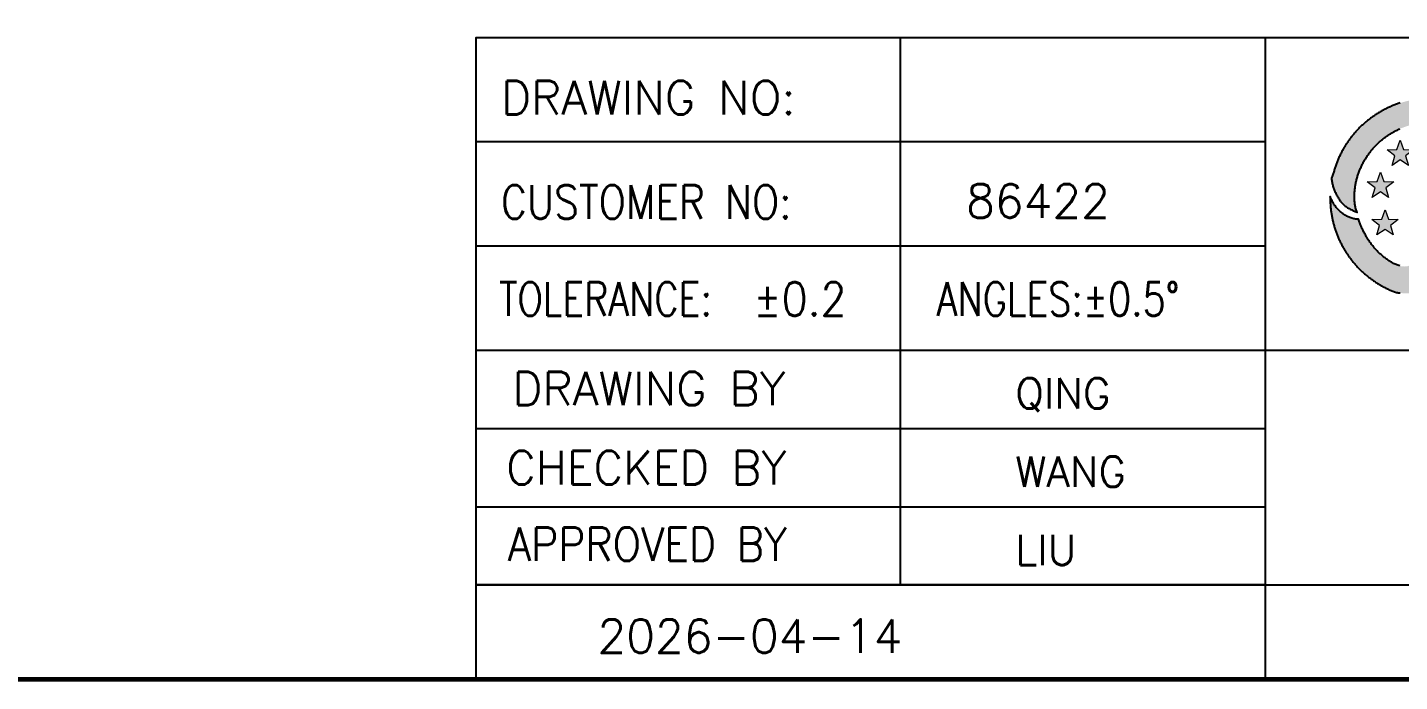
# Model space of a CAD drawing. Header units: millimetres. Extents: x 426 to 1899, y -1707 to -647.
# Drawn here: x 515 to 595.5, y -923.9 to -885.5 of the extents above; entities that cross this region are included whole.
import ezdxf

# ---------------------------------------------------------------- set-up
doc = ezdxf.new("R2010")
doc.units = ezdxf.units.MM
for name, color, linetype in [('SEG', 42, 'Continuous'), ('SPEC', 2, 'Continuous'), ('触摸键', 6, 'Continuous')]:
    doc.layers.add(name, color=color, linetype=linetype)
doc.styles.add('ROMANS', font='ROMANS.shx', dxfattribs={"bigfont": 'AllInOneBig.shx'})

# ---------------------------------------------------------------- blocks, each defined once
blk = doc.blocks.new('3')
h = blk.add_hatch(color=150)
h.set_gradient(color1=(59, 131, 247), color2=(30, 113, 246), rotation=15, tint=0.18, name='INVCYLINDER')
edge = h.paths.add_edge_path()
edge.add_spline(control_points=[(5.763, 2.63), (5.816, 2.674), (6.505, 3.355), (6.687, 3.775), (6.957, 4.297), (7.1, 4.883), (7.1, 5.469), (7.1, 5.572), (7.095, 5.679), (7.087, 5.787), (7.008, 6.704), (6.591, 7.554), (5.912, 8.181), (5.229, 8.811), (4.34, 9.158), (3.411, 9.158), (1.74, 9.158), (0.326, 8.042), (-0.126, 6.516), (-0.126, 6.515), (-0.23, 6.195), (-0.23, 6.195), (-0.214, 6.083), (-0.195, 5.786), (0.102, 5.36), (0.244, 5.157), (0.518, 5.04), (0.715, 4.954), (0.616, 5.166), (0.612, 5.493), (0.616, 5.633), (0.701, 7.111), (1.929, 8.269), (3.411, 8.269), (4.03, 8.269), (4.617, 8.07), (5.108, 7.695), (5.423, 7.455), (5.688, 7.145), (5.876, 6.798), (6.071, 6.435), (6.184, 6.03), (6.206, 5.618), (6.209, 5.568), (6.211, 5.519), (6.211, 5.469), (6.211, 5.283), (6.192, 5.097), (6.156, 4.915), (6.155, 4.912), (6.155, 4.909), (6.154, 4.907), (5.969, 3.998), (5.345, 3.241), (4.486, 2.884), (4.394, 2.845), (4.306, 2.815), (4.218, 2.788), (4.183, 2.609), (4.009, 2.003), (3.245, 1.784), (3.301, 1.782), (3.356, 1.78), (3.411, 1.78), (4.267, 1.78), (5.102, 2.082), (5.763, 2.63)], knot_values=[0, 0, 0, 0, 1, 1, 1, 2, 2, 2, 3, 3, 3, 4, 4, 4, 5, 5, 5, 6, 6, 6, 7, 7, 7, 8, 8, 8, 9, 9, 9, 10, 10, 10, 11, 11, 11, 12, 12, 12, 13, 13, 13, 14, 14, 14, 15, 15, 15, 16, 16, 16, 17, 17, 17, 18, 18, 18, 19, 19, 19, 20, 20, 20, 21, 21, 21, 22, 22, 22, 22], degree=3, periodic=0)
h = blk.add_hatch(color=150)
h.set_gradient(color1=(44, 122, 246), color2=(30, 113, 246), rotation=15, tint=0.18, name='INVCYLINDER')
edge = h.paths.add_edge_path()
edge.add_spline(control_points=[(3.652, 2.68), (3.652, 2.68), (3.652, 2.68), (3.652, 2.68), (3.654, 2.683), (3.655, 2.686), (3.657, 2.69), (3.704, 2.785), (3.733, 2.868), (3.75, 2.921), (3.754, 2.935), (3.759, 2.948), (3.763, 2.962), (3.763, 2.964), (3.764, 2.966), (3.764, 2.967), (3.796, 3.083), (3.823, 3.221), (3.847, 3.385), (3.847, 3.385), (3.849, 3.405), (3.849, 3.405), (3.876, 3.596), (3.897, 3.823), (3.912, 4.081), (3.912, 4.081), (3.913, 4.111), (3.913, 4.111), (3.928, 4.368), (3.936, 4.64), (3.939, 4.915), (3.943, 5.151), (3.943, 5.388), (3.941, 5.618), (3.938, 6.003), (3.929, 6.366), (3.922, 6.665), (3.916, 6.944), (3.911, 7.165), (3.913, 7.282), (3.913, 7.282), (3.919, 7.585), (3.919, 7.585), (3.919, 7.585), (3.64, 7.467), (3.64, 7.467), (3.599, 7.45), (3.564, 7.432), (3.526, 7.413), (3.495, 7.398), (3.453, 7.377), (3.438, 7.375), (3.317, 7.365), (3.112, 7.302), (3.111, 6.997), (3.111, 6.997), (3.111, 6.723), (3.111, 6.723), (3.111, 6.301), (3.112, 5.483), (3.11, 4.819), (3.109, 4.361), (3.106, 4.043), (3.102, 3.898), (3.101, 3.862), (3.101, 3.837), (3.1, 3.826), (3.069, 3.576), (3.025, 3.316), (2.848, 3.132), (2.736, 3.015), (2.608, 2.958), (2.456, 2.958), (2.319, 2.958), (2.17, 3.005), (2.01, 3.097), (1.496, 3.395), (1.117, 3.843), (0.851, 4.467), (0.818, 4.546), (0.789, 4.625), (0.762, 4.704), (0.246, 4.695), (-0.101, 5.196), (-0.101, 5.196), (-0.188, 5.32), (-0.242, 5.437), (-0.277, 5.541), (-0.277, 5.517), (-0.278, 5.493), (-0.278, 5.469), (-0.278, 3.935), (0.688, 2.545), (2.127, 2.01), (2.127, 2.01), (2.458, 1.948), (2.695, 1.968), (3.231, 2.019), (3.512, 2.398), (3.652, 2.68)], knot_values=[0, 0, 0, 0, 1, 1, 1, 2, 2, 2, 3, 3, 3, 4, 4, 4, 5, 5, 5, 6, 6, 6, 7, 7, 7, 8, 8, 8, 9, 9, 9, 10, 10, 10, 11, 11, 11, 12, 12, 12, 13, 13, 13, 14, 14, 14, 15, 15, 15, 16, 16, 16, 17, 17, 17, 18, 18, 18, 19, 19, 19, 20, 20, 20, 21, 21, 21, 22, 22, 22, 23, 23, 23, 24, 24, 24, 25, 25, 25, 26, 26, 26, 27, 27, 27, 28, 28, 28, 29, 29, 29, 30, 30, 30, 31, 31, 31, 32, 32, 32, 33, 33, 33, 33], degree=3, periodic=0)
at = {"layer": 'SEG', "true_color": 0xe50011}
h = blk.add_hatch(color=12, dxfattribs=at)
h.dxf.hatch_style = 2
h.paths.add_polyline_path([(2.302, 7.613), (2.426, 7.272), (2.788, 7.26), (2.502, 7.037), (2.602, 6.688), (2.302, 6.891), (2.001, 6.688), (2.101, 7.037), (1.815, 7.26), (2.178, 7.272)])
h = blk.add_hatch(color=12, dxfattribs=at)
h.dxf.hatch_style = 2
h.paths.add_polyline_path([(1.744, 5.048), (1.868, 4.707), (2.23, 4.694), (1.944, 4.472), (2.044, 4.123), (1.744, 4.326), (1.443, 4.123), (1.543, 4.472), (1.257, 4.694), (1.62, 4.707)])
at = {"layer": '触摸键', "true_color": 0xe50011}
h = blk.add_hatch(color=12, dxfattribs=at)
h.dxf.hatch_style = 2
h.paths.add_polyline_path([(1.575, 6.431), (1.699, 6.091), (2.061, 6.078), (1.775, 5.855), (1.875, 5.507), (1.575, 5.709), (1.274, 5.507), (1.374, 5.855), (1.088, 6.078), (1.451, 6.091)])
at = {"color": 152, "true_color": 0x0852c9}
for points in [[(2.298, 8.987), (2.265, 8.976), (2.231, 8.965), (2.198, 8.954), (2.165, 8.942), (2.132, 8.93), (2.098, 8.917), (2.066, 8.904), (2.033, 8.891), (2, 8.878), (1.968, 8.864), (1.935, 8.85), (1.903, 8.836), (1.871, 8.821), (1.839, 8.806), (1.807, 8.791), (1.775, 8.775), (1.744, 8.76), (1.712, 8.743), (1.681, 8.727), (1.65, 8.71), (1.619, 8.693), (1.588, 8.676), (1.558, 8.658), (1.527, 8.64), (1.497, 8.622), (1.467, 8.603), (1.437, 8.585), (1.407, 8.565), (1.378, 8.546), (1.349, 8.526), (1.32, 8.506), (1.291, 8.486), (1.262, 8.466), (1.233, 8.445), (1.205, 8.424), (1.177, 8.403), (1.149, 8.381), (1.121, 8.359), (1.093, 8.337), (1.066, 8.315), (1.039, 8.292), (1.012, 8.269), (0.985, 8.246), (0.959, 8.223), (0.933, 8.199), (0.907, 8.175), (0.881, 8.151), (0.855, 8.127), (0.83, 8.102), (0.805, 8.077), (0.78, 8.052), (0.756, 8.027), (0.731, 8.001), (0.707, 7.976), (0.683, 7.95), (0.659, 7.923), (0.636, 7.897), (0.613, 7.87), (0.59, 7.843), (0.567, 7.816), (0.545, 7.789), (0.523, 7.761), (0.501, 7.734), (0.48, 7.706), (0.458, 7.678), (0.437, 7.649), (0.416, 7.621), (0.396, 7.592), (0.376, 7.563), (0.356, 7.534), (0.336, 7.505), (0.317, 7.475), (0.298, 7.445), (0.279, 7.415), (0.26, 7.385), (0.242, 7.355), (0.224, 7.325), (0.206, 7.294), (0.189, 7.263), (0.172, 7.233), (0.155, 7.202), (0.139, 7.17), (0.123, 7.139), (0.107, 7.107), (0.091, 7.076), (0.076, 7.044), (0.061, 7.012), (0.046, 6.98), (0.032, 6.948), (0.018, 6.915), (0.004, 6.883), (-0.009, 6.85), (-0.022, 6.817), (-0.035, 6.784), (-0.048, 6.751), (-0.06, 6.718), (-0.072, 6.685), (-0.083, 6.651), (-0.094, 6.618), (-0.105, 6.584), (-0.116, 6.551), (-0.126, 6.517), (-0.126, 6.516), (-0.137, 6.482), (-0.148, 6.449), (-0.159, 6.415), (-0.17, 6.381), (-0.181, 6.348), (-0.192, 6.314), (-0.202, 6.281), (-0.213, 6.247), (-0.224, 6.214), (-0.23, 6.195), (-0.226, 6.16), (-0.221, 6.125), (-0.215, 6.09), (-0.209, 6.055), (-0.202, 6.02), (-0.194, 5.986), (-0.186, 5.952), (-0.176, 5.918), (-0.166, 5.884), (-0.155, 5.851), (-0.143, 5.817), (-0.13, 5.784), (-0.117, 5.752), (-0.103, 5.719), (-0.088, 5.687), (-0.073, 5.655), (-0.057, 5.624), (-0.041, 5.592), (-0.024, 5.561), (-0.007, 5.531), (0.011, 5.5), (0.03, 5.47), (0.049, 5.44), (0.068, 5.411), (0.087, 5.381), (0.102, 5.36), (0.123, 5.331), (0.146, 5.304), (0.17, 5.278), (0.195, 5.253), (0.222, 5.23), (0.249, 5.207), (0.277, 5.186), (0.306, 5.165), (0.335, 5.146), (0.365, 5.127), (0.395, 5.109), (0.426, 5.091), (0.457, 5.074), (0.488, 5.058), (0.52, 5.042), (0.552, 5.027), (0.584, 5.012), (0.616, 4.998), (0.648, 4.983), (0.68, 4.969), (0.713, 4.955), (0.715, 4.954), (0.701, 4.986), (0.689, 5.019), (0.678, 5.053), (0.668, 5.087), (0.659, 5.121), (0.652, 5.155), (0.645, 5.19), (0.639, 5.225), (0.634, 5.26), (0.63, 5.295), (0.626, 5.33), (0.623, 5.365), (0.62, 5.4), (0.618, 5.436), (0.617, 5.471), (0.616, 5.506), (0.615, 5.541), (0.615, 5.577), (0.616, 5.612), (0.616, 5.633), (0.618, 5.668), (0.621, 5.703), (0.624, 5.739), (0.628, 5.774), (0.632, 5.809), (0.636, 5.844), (0.641, 5.879), (0.647, 5.914), (0.652, 5.948), (0.658, 5.983), (0.665, 6.018), (0.672, 6.052), (0.68, 6.087), (0.688, 6.121), (0.696, 6.156), (0.705, 6.19), (0.714, 6.224), (0.724, 6.258), (0.734, 6.292), (0.745, 6.325), (0.756, 6.359), (0.767, 6.392), (0.779, 6.426), (0.791, 6.459), (0.804, 6.492), (0.817, 6.524), (0.831, 6.557), (0.844, 6.589), (0.859, 6.622), (0.874, 6.654), (0.889, 6.686), (0.904, 6.717), (0.92, 6.749), (0.937, 6.78), (0.953, 6.811), (0.971, 6.842), (0.988, 6.873), (1.006, 6.903), (1.024, 6.933), (1.043, 6.963), (1.062, 6.993), (1.081, 7.023), (1.101, 7.052), (1.121, 7.081), (1.142, 7.109), (1.163, 7.138), (1.184, 7.166), (1.206, 7.194), (1.228, 7.222), (1.25, 7.249), (1.273, 7.276), (1.296, 7.303), (1.319, 7.329), (1.343, 7.356), (1.367, 7.382), (1.391, 7.407), (1.416, 7.433), (1.44, 7.458), (1.466, 7.482), (1.491, 7.507), (1.517, 7.531), (1.543, 7.554), (1.57, 7.578), (1.596, 7.601), (1.623, 7.624), (1.651, 7.646), (1.678, 7.668), (1.706, 7.69), (1.734, 7.711), (1.763, 7.732), (1.791, 7.753), (1.82, 7.773), (1.85, 7.793), (1.879, 7.812), (1.909, 7.831), (1.938, 7.85), (1.969, 7.869), (1.999, 7.887), (2.03, 7.904), (2.06, 7.922), (2.091, 7.938), (2.123, 7.955), (2.154, 7.971), (2.186, 7.987), (2.217, 8.002), (2.25, 8.017), (2.282, 8.031)], [(2.282, 2.982), (2.248, 2.991), (2.214, 3.002), (2.181, 3.014), (2.148, 3.028), (2.116, 3.042), (2.084, 3.057), (2.053, 3.074), (2.022, 3.091), (2.01, 3.097), (1.98, 3.115), (1.95, 3.134), (1.92, 3.152), (1.89, 3.171), (1.861, 3.191), (1.831, 3.211), (1.802, 3.231), (1.774, 3.252), (1.746, 3.273), (1.718, 3.294), (1.69, 3.316), (1.662, 3.338), (1.635, 3.361), (1.609, 3.384), (1.582, 3.407), (1.556, 3.431), (1.53, 3.455), (1.505, 3.48), (1.48, 3.505), (1.455, 3.53), (1.431, 3.555), (1.406, 3.581), (1.383, 3.607), (1.359, 3.634), (1.336, 3.661), (1.314, 3.688), (1.292, 3.715), (1.27, 3.743), (1.248, 3.771), (1.227, 3.799), (1.206, 3.828), (1.186, 3.856), (1.166, 3.885), (1.146, 3.915), (1.126, 3.944), (1.107, 3.974), (1.089, 4.004), (1.07, 4.034), (1.052, 4.064), (1.035, 4.095), (1.017, 4.126), (1, 4.157), (0.984, 4.188), (0.967, 4.219), (0.951, 4.251), (0.936, 4.282), (0.92, 4.314), (0.905, 4.346), (0.89, 4.378), (0.876, 4.41), (0.862, 4.443), (0.851, 4.467), (0.838, 4.5), (0.824, 4.532), (0.812, 4.565), (0.799, 4.598), (0.787, 4.631), (0.776, 4.665), (0.764, 4.698), (0.762, 4.704), (0.727, 4.704), (0.692, 4.706), (0.656, 4.709), (0.621, 4.714), (0.587, 4.721), (0.552, 4.729), (0.518, 4.738), (0.485, 4.748), (0.451, 4.76), (0.419, 4.774), (0.386, 4.788), (0.355, 4.803), (0.323, 4.82), (0.293, 4.837), (0.263, 4.856), (0.233, 4.875), (0.204, 4.896), (0.176, 4.917), (0.148, 4.938), (0.121, 4.961), (0.094, 4.984), (0.068, 5.008), (0.043, 5.032), (0.018, 5.057), (-0.007, 5.083), (-0.03, 5.109), (-0.053, 5.136), (-0.076, 5.163), (-0.097, 5.191), (-0.101, 5.196), (-0.121, 5.226), (-0.14, 5.255), (-0.159, 5.285), (-0.176, 5.316), (-0.193, 5.347), (-0.209, 5.378), (-0.225, 5.41), (-0.239, 5.442), (-0.253, 5.475), (-0.265, 5.508), (-0.277, 5.541), (-0.278, 5.506), (-0.278, 5.47), (-0.278, 5.469), (-0.278, 5.434), (-0.278, 5.399), (-0.277, 5.363), (-0.276, 5.328), (-0.274, 5.293), (-0.272, 5.257), (-0.27, 5.222), (-0.267, 5.187), (-0.265, 5.152), (-0.261, 5.117), (-0.258, 5.082), (-0.254, 5.046), (-0.25, 5.011), (-0.245, 4.976), (-0.24, 4.941), (-0.235, 4.907), (-0.229, 4.872), (-0.223, 4.837), (-0.217, 4.802), (-0.21, 4.767), (-0.203, 4.733), (-0.196, 4.698), (-0.188, 4.664), (-0.181, 4.629), (-0.172, 4.595), (-0.164, 4.561), (-0.155, 4.527), (-0.145, 4.493), (-0.136, 4.459), (-0.126, 4.425), (-0.116, 4.391), (-0.105, 4.357), (-0.094, 4.324), (-0.083, 4.29), (-0.072, 4.257), (-0.06, 4.224), (-0.048, 4.19), (-0.035, 4.157), (-0.022, 4.124), (-0.009, 4.092), (0.004, 4.059), (0.018, 4.026), (0.032, 3.994), (0.046, 3.962), (0.061, 3.93), (0.076, 3.898), (0.091, 3.866), (0.107, 3.834), (0.123, 3.803), (0.139, 3.771), (0.155, 3.74), (0.172, 3.709), (0.189, 3.678), (0.206, 3.647), (0.224, 3.617), (0.242, 3.586), (0.26, 3.556), (0.279, 3.526), (0.297, 3.496), (0.316, 3.466), (0.336, 3.437), (0.355, 3.407), (0.375, 3.378), (0.395, 3.349), (0.416, 3.32), (0.437, 3.292), (0.458, 3.263), (0.479, 3.235), (0.5, 3.207), (0.522, 3.179), (0.544, 3.152), (0.566, 3.124), (0.589, 3.097), (0.612, 3.07), (0.635, 3.044), (0.658, 3.017), (0.682, 2.991), (0.706, 2.965), (0.73, 2.939), (0.754, 2.913), (0.778, 2.888), (0.803, 2.863), (0.828, 2.838), (0.854, 2.813), (0.879, 2.789), (0.905, 2.765), (0.931, 2.741), (0.957, 2.717), (0.983, 2.694), (1.01, 2.67), (1.037, 2.647), (1.064, 2.625), (1.091, 2.602), (1.119, 2.58), (1.146, 2.558), (1.174, 2.537), (1.202, 2.515), (1.231, 2.494), (1.259, 2.473), (1.288, 2.453), (1.317, 2.433), (1.346, 2.413), (1.375, 2.393), (1.405, 2.374), (1.434, 2.354), (1.464, 2.336), (1.494, 2.317), (1.525, 2.299), (1.555, 2.281), (1.586, 2.263), (1.616, 2.246), (1.647, 2.229), (1.678, 2.212), (1.709, 2.195), (1.741, 2.179), (1.772, 2.163), (1.804, 2.148), (1.836, 2.132), (1.868, 2.117), (1.9, 2.103), (1.932, 2.088), (1.965, 2.074), (1.997, 2.061), (2.03, 2.047), (2.063, 2.034), (2.096, 2.021), (2.127, 2.01), (2.162, 2.004), (2.197, 1.998), (2.231, 1.993), (2.266, 1.988), (2.301, 1.984)]]:
    blk.add_lwpolyline(points, dxfattribs=at)
at = {"layer": 'SEG', "color": 1, "lineweight": 0}
for points in [[(2.302, 7.613), (2.426, 7.272), (2.788, 7.26), (2.502, 7.037), (2.602, 6.688), (2.302, 6.891), (2.001, 6.688), (2.101, 7.037), (1.815, 7.26), (2.178, 7.272)], [(1.575, 6.431), (1.699, 6.091), (2.061, 6.078), (1.775, 5.855), (1.875, 5.507), (1.575, 5.709), (1.274, 5.507), (1.374, 5.855), (1.088, 6.078), (1.451, 6.091)], [(1.744, 5.048), (1.868, 4.707), (2.23, 4.694), (1.944, 4.472), (2.044, 4.123), (1.744, 4.326), (1.443, 4.123), (1.543, 4.472), (1.257, 4.694), (1.62, 4.707)]]:
    blk.add_lwpolyline(points, close=True, dxfattribs=at)

msp = doc.modelspace()

# ---------------------------------------------------------------- linework, layer by layer
at = {"layer": 'SPEC', "lineweight": 30, "const_width": 0.261}
msp.add_lwpolyline([(426.506, -923.799), (426.506, -728.083), (689.225, -728.083), (689.225, -923.799)], close=True, dxfattribs=at)
at = {"layer": 'SPEC'}
for points in [[(541.31, -923.799), (541.31, -886.108), (689.225, -886.108)], [(566.204, -918.259), (566.204, -886.108)], [(587.608, -923.799), (587.608, -886.108)], [(541.31, -892.232), (587.608, -892.232)], [(541.31, -898.356), (587.608, -898.356)], [(541.31, -904.48), (587.608, -904.48), (689.225, -904.48)], [(541.31, -909.073), (587.608, -909.073)], [(541.31, -913.666), (587.608, -913.666)], [(587.608, -918.259), (541.31, -918.259), (689.225, -918.259)]]:
    msp.add_lwpolyline(points, dxfattribs=at)
at = {"layer": 'SPEC', "lineweight": 30}
msp.add_lwpolyline([(486.268, -923.799), (544.103, -923.799)], dxfattribs=at)

# ---------------------------------------------------------------- block references
at = {"xscale": 1.592403147535336, "yscale": 1.592403147535606, "zscale": 1.592403147535417}
msp.add_blockref('3', (591.853, -904.272), dxfattribs=at)

# ---------------------------------------------------------------- texts
at = {"layer": 'SPEC', "style": 'ROMANS'}
for s, height, p in [('DRAWING NO:', 1.96845, (542.761, -890.632)), ('DRAWING BY', 1.9685, (543.428, -907.709))]:
    msp.add_text(s, height=height, dxfattribs=at).set_placement(p)
for s, height, width, p in [('CUSTOMER NO:', 1.96845, 0.86, (542.761, -896.756)), ('TOLERANCE:', 1.9685, 0.8, (542.653, -902.452)), ('%%P0.2', 1.9685, 0.9, (557.561, -902.452)), ('ANGLES:%%P0.5%%D', 1.96845, 0.8, (568.328, -902.452)), ('CHECKED BY', 1.9685, 0.98, (543.068, -912.361)), ('APPROVED BY', 1.96845, 0.9, (543.159, -916.846))]:
    msp.add_text(s, height=height, dxfattribs=dict(at, width=width)).set_placement(p)
at = {"layer": 'SPEC', "color": 120, "style": 'ROMANS'}
for s, height, p in [('86422', 1.9685, (570.049, -896.695)), ('QING', 1.781, (572.934, -907.901)), ('WANG', 1.781, (572.934, -912.494)), ('LIU', 1.781, (572.934, -917.088)), ('2026-04-14', 1.9685, (548.422, -922.248))]:
    msp.add_text(s, height=height, dxfattribs=at).set_placement(p)

doc.saveas('drawing.dxf')
